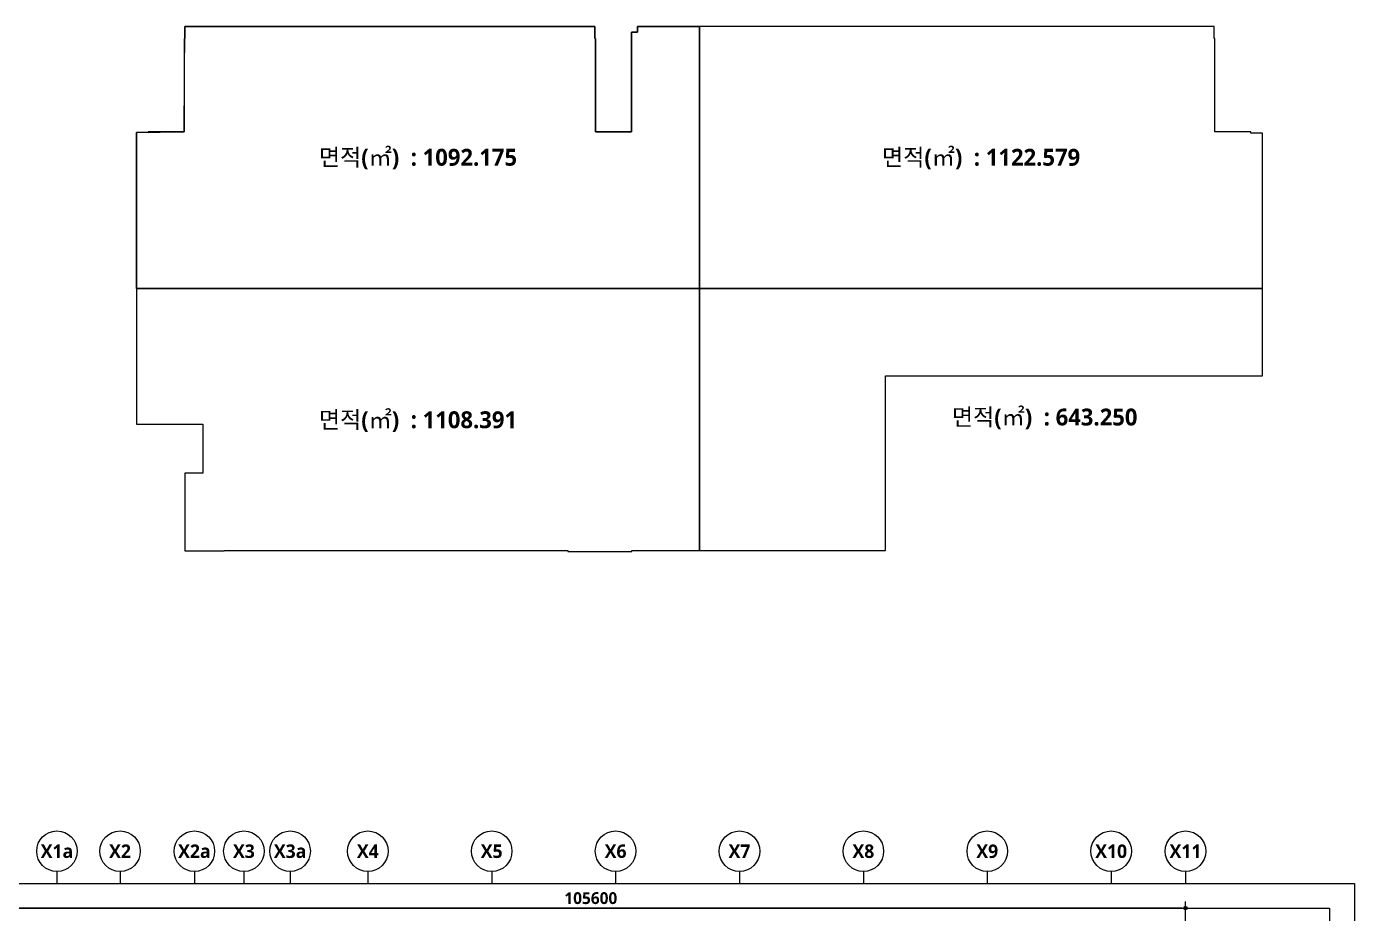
# Model space of a CAD drawing. Header units: millimetres. Extents: x -5354 to 997967, y -1313401 to 249081.
# Drawn here: x 590082 to 707982, y 162344 to 241068 of the extents above; entities that cross this region are included whole.
import ezdxf
from ezdxf.enums import TextEntityAlignment as Align

# ---------------------------------------------------------------- set-up
doc = ezdxf.new("R2010")
doc.units = ezdxf.units.MM
doc.header["$LTSCALE"] = 300
doc.header["$MEASUREMENT"] = 0
doc.header["$PDSIZE"] = -10
doc.layers.get('0').update_dxf_attribs({"linetype": 'CONTINUOUS'})
doc.layers.get('Defpoints').update_dxf_attribs({"color": 153, "linetype": 'CONTINUOUS'})
for name, color, linetype in [('A-ANNO-TEXT1', 7, 'CONTINUOUS'), ('A-ST-AXIS-BUB', 7, 'CONTINUOUS'), ('A-ST-AXIS-DIM', 7, 'CONTINUOUS'), ('AA-MARK', 2, 'CONTINUOUS')]:
    doc.layers.add(name, color=color, linetype=linetype)
doc.layers.add('Defpoint', color=161, linetype='CONTINUOUS', plot=False)
doc.layers.add('면적', color=210, linetype='CONTINUOUS', plot=False)
doc.styles.add('SH_대대리576', font='')
doc.styles.get('SH_대대리576').set_extended_font_data('NanumGothic', bold=True)
doc.dimstyles.new('SHP 600', dxfattribs={"dimscale": 300, "dimtxt": 3.5, "dimasz": 1, "dimexe": 2, "dimexo": 2, "dimgap": 1, "dimtad": 1, "dimdec": 0, "dimzin": 0, "dimdsep": 46, "dimtxsty": 'SH_대대리576', "dimblk": 'DIMDOT', "dimcen": 0.09, "dimclrt": 3, "dimadec": 0, "dimazin": 1, "dimtfac": 1, "dimtdec": 0, "dimtix": 1, "dimtmove": 2, "dimatfit": 0, "dimldrblk": 'DIMDOT', "dimfxl": 1, "dimtolj": 1, "dimtzin": 0, "dimarcsym": 0})

# ---------------------------------------------------------------- blocks, each defined once
blk = doc.blocks.new('A-ST-AXIS-BUB-1')
at = {"layer": 'A-ST-AXIS-BUB'}
blk.add_line((0, 350), (0, 0), dxfattribs=at)
blk.add_circle((0, 950), 600, dxfattribs=at)
blk = doc.blocks.new('DIMDOT')
at = {"color": 0}
blk.add_line((-2, 0), (2, 0), dxfattribs=at)
for radius in [0.5, 0.25]:
    blk.add_circle((0, 0), radius, dxfattribs=at)
blk = doc.blocks.new('*D214')
at = {"layer": 'A-ST-AXIS-DIM', "color": 0, "lineweight": -2, "transparency": 16777216}
for p, q in [((587382, 151016), (587382, 163416)), ((692682, 162816), (587682, 162816)), ((692982, 151016), (692982, 163416))]:
    blk.add_line(p, q, dxfattribs=at)
at = {"layer": 'Defpoints', "color": 0, "transparency": 16777216}
for p in [(587382, 162816), (587382, 150416), (692982, 150416)]:
    blk.add_point(p, dxfattribs=at)
at = {"layer": 'A-ST-AXIS-DIM', "color": 0, "linetype": 'ByBlock', "lineweight": -2, "transparency": 16777216, "xscale": 300, "yscale": 300, "zscale": 300, "rotation": 180}
blk.add_blockref('DIMDOT', (587382, 162816), dxfattribs=at)
at = {"layer": 'A-ST-AXIS-DIM', "color": 0, "linetype": 'ByBlock', "lineweight": -2, "transparency": 16777216, "xscale": 300, "yscale": 300, "zscale": 300}
blk.add_blockref('DIMDOT', (692982, 162816), dxfattribs=at)
at = {"layer": 'A-ST-AXIS-DIM', "color": 3, "transparency": 16777216, "insert": (640182, 163696), "char_height": 1050, "attachment_point": 5, "style": 'SH_대대리576'}
blk.add_mtext('\\A1;105600', dxfattribs=at)

msp = doc.modelspace()

# ---------------------------------------------------------------- linework, layer by layer
at = {"layer": 'AA-MARK'}
for p, q in [((649832.7, 194567.9), (649832.7, 241067.9)), ((599832.7, 217817.9), (699832.7, 217817.9))]:
    msp.add_line(p, q, dxfattribs=at)
for points in [[(649832.7, 217817.9), (599832.7, 217817.9), (599832.7, 231667.9), (604082.7, 231717.9), (604132.7, 241067.9), (640532.7, 241067.9), (640532.7, 240017.9), (640582.7, 240017.9), (640582.7, 231717.9), (643782.7, 231717.9), (643782.7, 240567.9), (644332.7, 240567.9), (644332.7, 241067.9), (649832.7, 241067.9), (649832.7, 217817.9)], [(699832.7, 217817.9), (699832.7, 231592.9), (698782.7, 231592.9), (698782.7, 231717.9), (695582.7, 231717.9), (695582.7, 240017.9), (695532.7, 240017.9), (695532.7, 241067.9), (649832.7, 241067.9), (649832.7, 217817.9)], [(649832.7, 217817.9), (599832.7, 217817.9), (599832.7, 205767.9), (605732.7, 205767.9), (605732.7, 201427.9), (604132.7, 201427.9), (604132.7, 194542.9), (638132.7, 194567.9), (638132.7, 194467.9), (643832.7, 194467.9), (643832.7, 194567.9), (649832.7, 194567.9)], [(699832.7, 217817.9), (649832.7, 217817.9), (649832.7, 194567.9), (666332.7, 194567.9), (666332.7, 210067.9), (699832.7, 210067.9), (699832.7, 217817.9)]]:
    msp.add_lwpolyline(points, close=True, dxfattribs=at)
at = {"layer": 'Defpoint'}
for points in [[(707981.8, 36444.9), (536781.8, 36444.9), (536781.8, 165016.3), (707981.8, 165016.3)], [(705781.8, 38644.9), (538981.8, 38644.9), (538981.8, 162816.3), (705781.8, 162816.3)]]:
    msp.add_lwpolyline(points, close=True, dxfattribs=at)
at = {"layer": '면적'}
msp.add_lwpolyline([(699832.7, 210067.9), (699832.7, 231592.9), (698782.7, 231592.9), (698782.7, 231717.9), (695582.7, 231717.9), (695582.7, 240017.9), (695532.7, 240017.9), (695532.7, 241067.9), (644332.7, 241067.9), (644332.7, 240567.9), (643782.7, 240567.9), (643782.7, 240017.9), (643782.7, 231717.9), (640582.7, 231717.9), (640582.7, 240017.9), (640532.7, 240017.9), (640532.7, 241067.9), (604132.7, 241067.9), (604132.7, 240017.9), (604082.7, 240017.9), (604082.7, 231717.9), (600882.7, 231717.9), (600882.7, 231667.9), (599832.7, 231667.9), (599832.7, 205767.9), (602032.7, 205767.9), (605732.7, 205767.9), (605732.7, 201427.9), (604132.7, 201427.9), (604132.7, 194542.9), (607632.7, 194542.9), (607632.7, 194567.9), (638132.7, 194567.9), (638132.7, 194467.9), (643832.7, 194467.9), (643832.7, 194567.9), (666332.7, 194567.9), (666332.7, 210067.9)], close=True, dxfattribs=at)

# ---------------------------------------------------------------- block references
at = {"layer": 'A-ST-AXIS-BUB', "xscale": 3, "yscale": 3, "zscale": 3}
for p in [(592781.8, 165016.3), (598381.8, 165016.3), (604981.8, 165016.3), (609381.8, 165016.3), (613481.8, 165016.3), (620381.8, 165016.3), (631381.8, 165016.3), (642381.8, 165016.3), (653381.8, 165016.3), (664381.8, 165016.3), (675381.8, 165016.3), (686381.8, 165016.3), (692981.8, 165016.3)]:
    msp.add_blockref('A-ST-AXIS-BUB-1', p, dxfattribs=at)

# ---------------------------------------------------------------- texts
at = {"layer": 'A-ANNO-TEXT1', "style": 'SH_대대리576'}
for s, p in [('X1a', (592781.8, 167866.3)), ('X2', (598381.8, 167866.3)), ('X2a', (604981.8, 167866.3)), ('X3', (609381.8, 167866.3)), ('X3a', (613481.8, 167866.3)), ('X4', (620381.8, 167866.3)), ('X5', (631381.8, 167866.3)), ('X6', (642381.8, 167866.3)), ('X7', (653381.8, 167866.3)), ('X8', (664381.8, 167866.3)), ('X9', (675381.8, 167866.3)), ('X10', (686381.8, 167866.3)), ('X11', (692981.8, 167866.3))]:
    msp.add_text(s, height=1200, dxfattribs=at).set_placement(p, align=Align.MIDDLE_CENTER)
at = {"layer": 'AA-MARK', "style": 'SH_대대리576'}
for s, p in [('면적(㎡)  : 1092.175', (624832.7, 229442.9)), ('면적(㎡)  : 1122.579', (674832.7, 229442.9)), ('면적(㎡)  : 1108.391', (624832.7, 206142.9)), ('면적(㎡)  : 643.250', (680477.2, 206383))]:
    msp.add_text(s, height=1500, dxfattribs=at).set_placement(p, align=Align.MIDDLE)

# ---------------------------------------------------------------- dimensions: what is measured, and where the dimension line sits
at = {"layer": 'A-ST-AXIS-DIM'}
dim = msp.add_linear_dim(base=(587381.8, 162816.3), p1=(692981.8, 150416.3), p2=(587381.8, 150416.3), dimstyle='SHP 600', dxfattribs=at)
dim.commit()
dim.dimension.update_dxf_attribs({"geometry": '*D214', "text_midpoint": (640181.8, 163695.8)})

doc.saveas('drawing.dxf')
